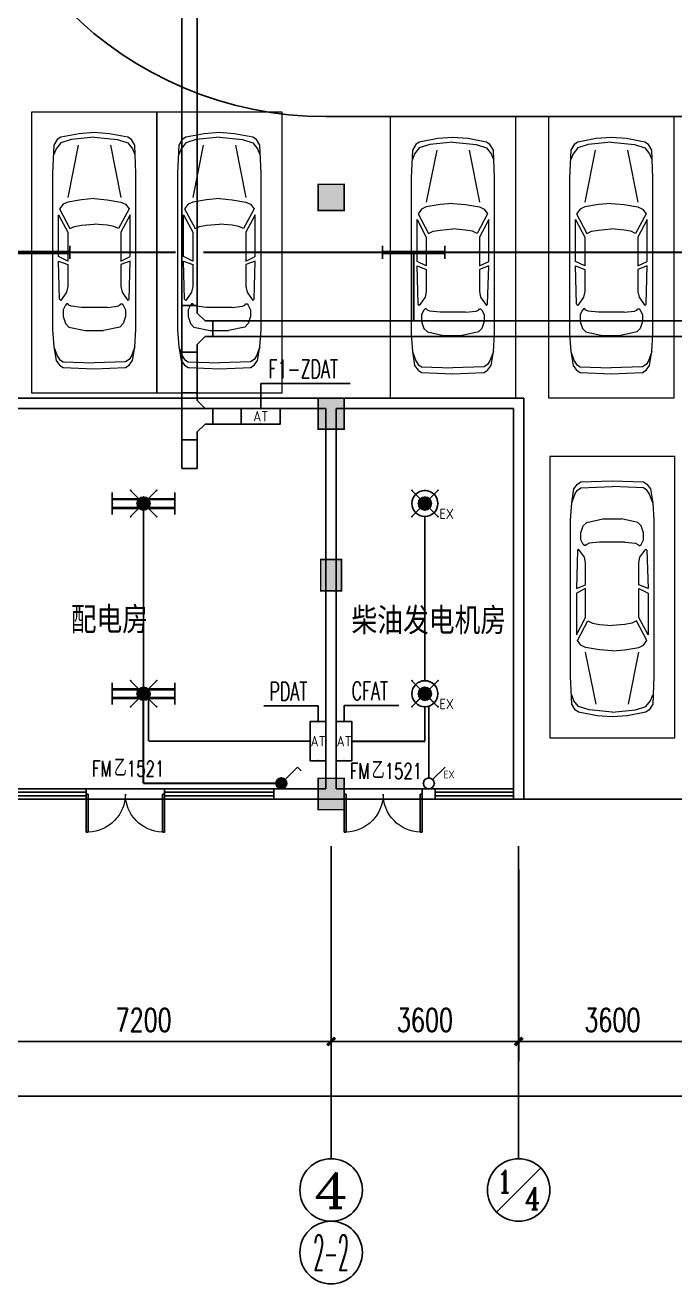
# Model space of a CAD drawing. Extents: x -6243262 to 3079315, y -2914302 to 172723.
# Drawn here: x -2614952 to -2602481, y -1016897 to -992742 of the extents above; entities that cross this region are included whole.
import ezdxf
from ezdxf.enums import TextEntityAlignment as Align

# ---------------------------------------------------------------- set-up
doc = ezdxf.new("R2010")
doc.units = 0
doc.header["$LTSCALE"] = 1000
for name, color, linetype in [('0-柱2', 6, 'Continuous'), ('0-柱网', 2, 'Continuous'), ('0-道路', 4, 'Continuous'), ('AXIS', 3, 'Continuous'), ('AXIS_TEXT', 7, 'Continuous'), ('CABLETRAY', 4, 'Continuous'), ('DIM-箱柜', 3, 'Continuous'), ('DOOR_FIRE', 4, 'Continuous'), ('DOOR_FIRE_TEXT', 7, 'Continuous'), ('EQUIP-照明', 3, 'Continuous'), ('EQUIP-箱柜', 3, 'Continuous'), ('PUB_TEXT', 7, 'Continuous'), ('TEL_TEXT', 7, 'Continuous'), ('WALL', 9, 'Continuous'), ('WINDOW', 4, 'Continuous'), ('WIRE-照明', 1, 'Continuous')]:
    doc.layers.add(name, color=color, linetype=linetype)
doc.layers.add('车位', color=252, linetype='Continuous', lineweight=5)
doc.styles.add('-宋体', font='', dxfattribs={"width": 0.8})
doc.styles.add('_TCH_AXIS', font='COMPLEX', dxfattribs={"bigfont": 'GBCBIG'})
doc.styles.add('_TCH_DIM_T3', font='SIMPLEX', dxfattribs={"width": 0.705882, "bigfont": 'GBCBIG'})
doc.styles.add('_TCH_WINDOW', font='SIMPLEX', dxfattribs={"height": 3.5, "bigfont": 'GBCBIG'})
doc.styles.add('_TEL_ATTDEF', font='gbenor', dxfattribs={"bigfont": 'gbcbig'})
doc.styles.add('_TEL_DIM', font='SIMPLEX', dxfattribs={"width": 0.8, "height": 3.5, "bigfont": 'HZTXT'})
doc.styles.add('COMPLEX', font='COMPLEX')
doc.styles.get("Standard").update_dxf_attribs({"font": 'gbenor.shx', "bigfont": 'gbcbig.shx'})
doc.styles.get('-宋体').set_extended_font_data('SimSun')
doc.dimstyles.new('_TCH_ARCH&&150', dxfattribs={"dimtxt": 446.25, "dimasz": 150, "dimexe": 375, "dimexo": 450, "dimgap": 189.375, "dimtad": 1, "dimdec": 0, "dimzin": 0, "dimdsep": 46, "dimtxsty": '_TCH_DIM_T3', "dimblk": 'ARCHTICK', "dimcen": 0.09, "dimclrt": 7, "dimazin": 2, "dimtfac": 1, "dimtdec": 0, "dimtix": 1, "dimtmove": 2, "dimatfit": 3, "dimfxl": 0, "dimtolj": 1, "dimtzin": 0, "dimarcsym": 0})

# ---------------------------------------------------------------- blocks, each defined once
blk = doc.blocks.new('chewei')
at = {"layer": '车位', "color": 0}
for p, q in [((49023, 154737), (49090, 154915)), ((49090, 154915), (49134, 154982)), ((49134, 154982), (49201, 155026)), ((49201, 155026), (49801, 155049)), ((50401, 155026), (49801, 155049)), ((50467, 154982), (50401, 155026)), ((50512, 154915), (50467, 154982)), ((50578, 154737), (50512, 154915)), ((49245, 154293), (49312, 154360)), ((49312, 154360), (49623, 154426)), ((49623, 154426), (49978, 154426)), ((50290, 154360), (49978, 154426)), ((50356, 154293), (50290, 154360)), ((49201, 154160), (49245, 154293)), ((49201, 154026), (49201, 154160)), ((50401, 154160), (50356, 154293)), ((50401, 154026), (50401, 154160)), ((49245, 153938), (49201, 154026)), ((49267, 153915), (49245, 153938)), ((49290, 153915), (49267, 153915)), ((49312, 153938), (49290, 153915)), ((49356, 153960), (49312, 153938)), ((49556, 153982), (49356, 153960)), ((50045, 153982), (49556, 153982)), ((50045, 153982), (50245, 153960)), ((50245, 153960), (50290, 153938)), ((50290, 153938), (50312, 153915)), ((50312, 153915), (50334, 153915)), ((50334, 153915), (50356, 153938)), ((50356, 153938), (50401, 154026)), ((49134, 153826), (49112, 153093)), ((49156, 153849), (49134, 153826)), ((49267, 153693), (49156, 153849)), ((49290, 153582), (49267, 153693)), ((50312, 153582), (50334, 153693)), ((50334, 153693), (50445, 153849)), ((50445, 153849), (50467, 153826)), ((50467, 153826), (50490, 153093)), ((49290, 153160), (49290, 153582)), ((50312, 153160), (50312, 153582)), ((49112, 153093), (49290, 153160)), ((50490, 153093), (50312, 153160)), ((49290, 153093), (49112, 153004)), ((49112, 153004), (49112, 152204)), ((49290, 152538), (49290, 153093)), ((50312, 153093), (50490, 153004)), ((50312, 152538), (50312, 153093)), ((50490, 153004), (50490, 152204)), ((49112, 152204), (49290, 152538)), ((49134, 152093), (49334, 152471)), ((49334, 152471), (49423, 152427)), ((49423, 152427), (49556, 152404)), ((50178, 152427), (50045, 152404)), ((50267, 152471), (50178, 152427)), ((50467, 152093), (50267, 152471)), ((50490, 152204), (50312, 152538)), ((49556, 152404), (49801, 152382)), ((50045, 152404), (49801, 152382)), ((49201, 152004), (49134, 152093)), ((49290, 151960), (49201, 152004)), ((49556, 151916), (49290, 151960)), ((50045, 151916), (50312, 151960)), ((50312, 151960), (50401, 152004)), ((50401, 152004), (50467, 152093)), ((49490, 150871), (49290, 151871)), ((49801, 151893), (49556, 151916)), ((49801, 151893), (50045, 151916)), ((50112, 150871), (50312, 151871)), ((49067, 150938), (49023, 151049)), ((50534, 150938), (50578, 151049)), ((49156, 150827), (49067, 150938)), ((49356, 150760), (49156, 150827)), ((49801, 150716), (49356, 150760)), ((49801, 150716), (50245, 150760)), ((50245, 150760), (50445, 150827)), ((50445, 150827), (50534, 150938))]:
    blk.add_line(p, q, dxfattribs=at)
for points in [[(48601, 150227), (51001, 150227), (51001, 155627), (48601, 155627)], [(50578, 154737), (50601, 154404), (50601, 151404), (50578, 150871), (50512, 150760), (50445, 150716), (50090, 150649), (49801, 150627), (49512, 150649), (49156, 150716), (49090, 150760), (49023, 150871), (49001, 151404), (49001, 154404), (49023, 154737), (49067, 155004), (49134, 155093), (49201, 155137), (49801, 155160), (50401, 155137), (50467, 155093), (50534, 155004)]]:
    blk.add_lwpolyline(points, close=True, dxfattribs=at)
blk = doc.blocks.new('0-柱2')
at = {"layer": '0-柱2'}
h = blk.add_hatch(color=0, dxfattribs=at)
h.dxf.hatch_style = 1
h.paths.add_polyline_path([(14250, 12000), (14750, 12000), (14750, 11500), (14250, 11500)])
at = {"layer": '0-柱2', "color": 0, "const_width": 30}
blk.add_lwpolyline([(14250, 12000), (14750, 12000), (14750, 11500), (14250, 11500)], close=True, dxfattribs=at)
blk = doc.blocks.new('柱网22222')
at = {"layer": '0-柱网'}
h = blk.add_hatch(color=0, dxfattribs=at)
h.dxf.hatch_style = 1
h.paths.add_polyline_path([(104550, 330556), (105050, 330556), (105050, 329956), (104550, 329956)])
h = blk.add_hatch(color=0, dxfattribs=at)
h.dxf.hatch_style = 1
h.paths.add_polyline_path([(104600, 327456), (105000, 327456), (105000, 326856), (104600, 326856)])
h = blk.add_hatch(color=0, dxfattribs=at)
h.dxf.hatch_style = 1
h.paths.add_polyline_path([(104550, 323256), (105050, 323256), (105050, 322656), (104550, 322656)])
at = {"layer": '0-柱网', "color": 0, "const_width": 30}
for points in [[(104550, 330556), (105050, 330556), (105050, 329956), (104550, 329956)], [(104600, 327456), (105000, 327456), (105000, 326856), (104600, 326856)], [(104550, 323256), (105050, 323256), (105050, 322656), (104550, 322656)]]:
    blk.add_lwpolyline(points, close=True, dxfattribs=at)
blk = doc.blocks.new('$DorLib2D$00000002')
at = {"color": 0}
for p, q in [((-0.5, 0), (-0.5, 0.4875)), ((-0.475, 0.4875), (-0.5, 0.4875)), ((-0.475, 0), (-0.475, 0.4875)), ((0.475, 0), (0.475, 0.4875)), ((0.475, 0.4875), (0.5, 0.4875)), ((0.5, 0), (0.5, 0.4875)), ((-0.5, 0), (-0.475, 0)), ((0.5, 0), (0.475, 0))]:
    blk.add_line(p, q, dxfattribs=at)
at = {"color": 0, "lineweight": 13}
for centre, start, end in [((-0.4875, 0), 0, 88.53072), ((0.4875, 0), 91.46928, 180)]:
    blk.add_arc(centre, 0.4875, start, end, dxfattribs=at)
blk = doc.blocks.new('$TCHSYS$WIN2D')
at = {"color": 0}
for p, q in [((-0.5, 0.5), (0.5, 0.5)), ((-0.5, 0.5), (-0.5, -0.5)), ((0.5, 0.5), (0.5, -0.5)), ((0.5, 0.167), (-0.5, 0.167)), ((0.5, -0.167), (-0.5, -0.167)), ((-0.5, -0.5), (0.5, -0.5))]:
    blk.add_line(p, q, dxfattribs=at)
blk = doc.blocks.new('_ArchTick')
at = {"color": 0, "linetype": 'ByBlock', "const_width": 0.4}
blk.add_lwpolyline([(-0.5, -0.5), (0.5, 0.5)], dxfattribs=at)
blk = doc.blocks.new('*D423')
at = {"layer": 'AXIS', "color": 0, "lineweight": -2, "transparency": 16777216}
for p, q in [((1160029, -1149834), (1160029, -1154259)), ((1234029, -1149834), (1234029, -1154259)), ((1160029, -1153884), (1234029, -1153884))]:
    blk.add_line(p, q, dxfattribs=at)
at = {"layer": 'Defpoints', "color": 0, "transparency": 16777216}
for p in [(1160029, -1149384), (1234029, -1149384), (1234029, -1153884)]:
    blk.add_point(p, dxfattribs=at)
at = {"layer": 'AXIS', "color": 0, "lineweight": -2, "transparency": 16777216, "xscale": 150, "yscale": 150, "zscale": 150, "rotation": 180}
blk.add_blockref('_ArchTick', (1160029, -1153884), dxfattribs=at)
at = {"layer": 'AXIS', "color": 0, "lineweight": -2, "transparency": 16777216, "xscale": 150, "yscale": 150, "zscale": 150}
blk.add_blockref('_ArchTick', (1234029, -1153884), dxfattribs=at)
at = {"layer": 'AXIS', "color": 7, "transparency": 16777216, "insert": (1197029, -1153472), "char_height": 446.2, "attachment_point": 5, "style": '_TCH_DIM_T3'}
blk.add_mtext('\\A1;74000', dxfattribs=at)
blk = doc.blocks.new('*D426')
at = {"layer": 'AXIS', "color": 0, "lineweight": -2, "transparency": 16777216}
for p, q in [((1167229, -1149534), (1167229, -1153209)), ((1174429, -1149534), (1174429, -1153209)), ((1167229, -1152834), (1174429, -1152834))]:
    blk.add_line(p, q, dxfattribs=at)
at = {"layer": 'Defpoints', "color": 0, "transparency": 16777216}
for p in [(1167229, -1149084), (1174429, -1149084), (1174429, -1152834)]:
    blk.add_point(p, dxfattribs=at)
at = {"layer": 'AXIS', "color": 0, "lineweight": -2, "transparency": 16777216, "xscale": 150, "yscale": 150, "zscale": 150, "rotation": 180}
blk.add_blockref('_ArchTick', (1167229, -1152834), dxfattribs=at)
at = {"layer": 'AXIS', "color": 0, "lineweight": -2, "transparency": 16777216, "xscale": 150, "yscale": 150, "zscale": 150}
blk.add_blockref('_ArchTick', (1174429, -1152834), dxfattribs=at)
at = {"layer": 'AXIS', "color": 7, "transparency": 16777216, "insert": (1170829, -1152422), "char_height": 446.2, "attachment_point": 5, "style": '_TCH_DIM_T3'}
blk.add_mtext('\\A1;7200', dxfattribs=at)
blk = doc.blocks.new('*D427')
at = {"layer": 'AXIS', "color": 0, "lineweight": -2, "transparency": 16777216}
for p, q in [((1174429, -1149534), (1174429, -1153209)), ((1178029, -1149534), (1178029, -1153209)), ((1174429, -1152834), (1178029, -1152834))]:
    blk.add_line(p, q, dxfattribs=at)
at = {"layer": 'Defpoints', "color": 0, "transparency": 16777216}
for p in [(1174429, -1149084), (1178029, -1149084), (1178029, -1152834)]:
    blk.add_point(p, dxfattribs=at)
at = {"layer": 'AXIS', "color": 0, "lineweight": -2, "transparency": 16777216, "xscale": 150, "yscale": 150, "zscale": 150, "rotation": 180}
blk.add_blockref('_ArchTick', (1174429, -1152834), dxfattribs=at)
at = {"layer": 'AXIS', "color": 0, "lineweight": -2, "transparency": 16777216, "xscale": 150, "yscale": 150, "zscale": 150}
blk.add_blockref('_ArchTick', (1178029, -1152834), dxfattribs=at)
at = {"layer": 'AXIS', "color": 7, "transparency": 16777216, "insert": (1176229, -1152422), "char_height": 446.2, "attachment_point": 5, "style": '_TCH_DIM_T3'}
blk.add_mtext('\\A1;3600', dxfattribs=at)
blk = doc.blocks.new('*D428')
at = {"layer": 'AXIS', "color": 0, "lineweight": -2, "transparency": 16777216}
for p, q in [((1178029, -1149534), (1178029, -1153209)), ((1181629, -1149534), (1181629, -1153209)), ((1178029, -1152834), (1181629, -1152834))]:
    blk.add_line(p, q, dxfattribs=at)
at = {"layer": 'Defpoints', "color": 0, "transparency": 16777216}
for p in [(1178029, -1149084), (1181629, -1149084), (1181629, -1152834)]:
    blk.add_point(p, dxfattribs=at)
at = {"layer": 'AXIS', "color": 0, "lineweight": -2, "transparency": 16777216, "xscale": 150, "yscale": 150, "zscale": 150, "rotation": 180}
blk.add_blockref('_ArchTick', (1178029, -1152834), dxfattribs=at)
at = {"layer": 'AXIS', "color": 0, "lineweight": -2, "transparency": 16777216, "xscale": 150, "yscale": 150, "zscale": 150}
blk.add_blockref('_ArchTick', (1181629, -1152834), dxfattribs=at)
at = {"layer": 'AXIS', "color": 7, "transparency": 16777216, "insert": (1179829, -1152422), "char_height": 446.2, "attachment_point": 5, "style": '_TCH_DIM_T3'}
blk.add_mtext('\\A1;3600', dxfattribs=at)
blk = doc.blocks.new('_AXISO')
at = {"color": 0}
blk.add_circle((0, 0), 0.5, dxfattribs=at)
at = {"layer": 'AXIS_TEXT', "color": 0, "style": 'COMPLEX', "width": 1.041667}
blk.add_attdef('A', text='', height=0.56, dxfattribs=at).set_placement((-0.25, -0.28), (0.25, -0.28), align=Align.FIT)
blk = doc.blocks.new('$equip$00002700')
for p, q in [((-0.75, 0.6), (-0.75, 0)), ((0.75, 0.6), (-0.75, 0.6)), ((0.75, 0), (0.75, 0.6)), ((-0.75, 0), (0.75, 0))]:
    blk.add_line(p, q)
at = {"const_width": 0.04}
blk.add_lwpolyline([(-0.75, 0.6), (-0.75, 0), (0.75, 0), (0.75, 0.6), (-0.75, 0.6), (-0.75, 0)], dxfattribs=at)
for p in [(0, 0.6), (-0.75, 0.3), (0, 0), (0.75, 0.3)]:
    blk.add_point(p)
at = {"color": 7, "style": '_TEL_DIM'}
blk.add_attdef('$TEXT$', text='', height=0.4, dxfattribs=at).set_placement((0, 0.3), align=Align.MIDDLE_CENTER)
at = {"color": 7, "style": '_TEL_DIM', "flags": 1}
for tag in ['REMARK', 'A']:
    blk.add_attdef(tag, text='', height=0.4, dxfattribs=at).set_placement((0, 0), align=Align.MIDDLE_CENTER)
blk = doc.blocks.new('$equip$00001159')
for p, q in [((-1.2, 0.25), (-1.2, -0.25)), ((-1.2, 0), (1.2, 0)), ((1.2, 0.25), (1.2, -0.25))]:
    blk.add_line(p, q)
at = {"const_width": 0.14}
blk.add_lwpolyline([(-1.2, 0), (1.2, 0)], dxfattribs=at)
at = {"layer": 'EQUIP-照明'}
for p in [(-1.2, 0), (0, 0), (1.2, 0)]:
    blk.add_point(p, dxfattribs=at)
at = {"layer": 'EQUIP-照明', "flags": 9}
blk.add_attdef('A', (0, 0), '', height=0.00002, dxfattribs=at)
blk = doc.blocks.new('$equip$00001962')
for p, q in [((0.147, 0.356), (0.625, 0.833)), ((0.625, 0.833), (0.766, 0.692))]:
    blk.add_line(p, q)
blk.add_circle((0, 0.208), 0.208)
for p in [(-0.208, 0.208), (0, 0.417), (0, 0), (0.208, 0.208)]:
    blk.add_point(p)
for points in [[(-0.18, 0.313), (0.18, 0.313), (-0.208, 0.208), (0.208, 0.208)], [(-0.18, 0.104), (0.18, 0.104), (-0.208, 0.208), (0.208, 0.208)], [(-0.104, 0.389), (0.104, 0.389), (-0.18, 0.313), (0.18, 0.313)], [(-0.104, 0.028), (0.104, 0.028), (-0.18, 0.104), (0.18, 0.104)], [(0, 0.417), (0, 0.417), (-0.104, 0.389), (0.104, 0.389)], [(0, 0), (0, 0), (-0.104, 0.028), (0.104, 0.028)]]:
    blk.add_solid(points)
at = {"layer": 'TEL_TEXT', "style": '_TEL_DIM', "flags": 1}
blk.add_attdef('A', text='', height=0.00002, dxfattribs=at).set_placement((0, 0), align=Align.MIDDLE_CENTER)
blk = doc.blocks.new('$equip$00002522')
for p, q in [((-0.354, 0.354), (0.354, -0.354)), ((0.354, 0.354), (-0.354, -0.354))]:
    blk.add_line(p, q)
at = {"const_width": 0.04}
blk.add_lwpolyline([(0, 0.5, -1), (0, -0.5, -1), (0, 0.5, -0.256099)], format="xyb", dxfattribs=at)
blk.add_circle((0, 0), 0.5)
for p in [(0, 0.5), (-0.5, 0), (0.5, 0), (0, -0.5)]:
    blk.add_point(p)
at = {"color": 7, "style": '_TEL_DIM', "flags": 1}
blk.add_attdef('A', text='', height=0.00002, dxfattribs=at).set_placement((0, 0), align=Align.MIDDLE_CENTER)
at = {"color": 7, "style": '_TEL_DIM'}
blk.add_attdef('$TEXT$', text='', height=0.4, dxfattribs=at).set_placement((0.837, -0.394), align=Align.MIDDLE_CENTER)
blk = doc.blocks.new('$equip$00002499')
blk.add_line((0.147, 0.356), (0.625, 0.833))
blk.add_circle((0, 0.208), 0.208)
for p in [(-0.208, 0.208), (0, 0.417), (0, 0), (0.208, 0.208)]:
    blk.add_point(p)
at = {"color": 7, "style": '_TEL_DIM'}
blk.add_attdef('$TEXT$', text='', height=0.3, dxfattribs=at).set_placement((0.781, 0.548), align=Align.MIDDLE_CENTER)
at = {"color": 7, "style": '_TEL_DIM', "flags": 1}
blk.add_attdef('A', text='', height=0.00002, dxfattribs=at).set_placement((0, 0), align=Align.MIDDLE_CENTER)
blk = doc.blocks.new('$equip$00001160')
for p, q in [((-1.2, 0.417), (-1.2, -0.417)), ((-1.2, 0.167), (1.2, 0.167)), ((1.2, 0.417), (1.2, -0.417)), ((-1.2, -0.167), (1.2, -0.167))]:
    blk.add_line(p, q)
at = {"const_width": 0.1}
for points in [[(-1.2, 0.167), (1.2, 0.167)], [(-1.2, -0.167), (1.2, -0.167)]]:
    blk.add_lwpolyline(points, dxfattribs=at)
at = {"layer": 'EQUIP-照明'}
for p in [(-1.2, 0), (0, 0.167), (1.2, 0), (0, -0.167)]:
    blk.add_point(p, dxfattribs=at)
at = {"layer": 'EQUIP-照明', "flags": 9}
blk.add_attdef('A', (0, 0), '', height=0.00002, dxfattribs=at)
blk = doc.blocks.new('$equip$00001198')
for p, q in [((0.5, 0.5), (-0.5, -0.5)), ((-0.5, 0.5), (0.5, -0.5))]:
    blk.add_line(p, q)
blk.add_circle((0, 0), 0.25)
for p in [(-0.5, 0.5), (0.5, 0.5), (-0.25, 0), (0, 0.25), (0.25, 0), (0, -0.25), (-0.5, -0.5), (0.5, -0.5)]:
    blk.add_point(p)
for points in [[(-0.217, 0.125), (0.217, 0.125), (-0.25, 0), (0.25, 0)], [(-0.217, -0.125), (0.217, -0.125), (-0.25, 0), (0.25, 0)], [(-0.125, 0.217), (0.125, 0.217), (-0.217, 0.125), (0.217, 0.125)], [(0, 0.25), (0, 0.25), (-0.125, 0.217), (0.125, 0.217)], [(-0.125, -0.217), (0.125, -0.217), (-0.217, -0.125), (0.217, -0.125)], [(0, -0.25), (0, -0.25), (-0.125, -0.217), (0.125, -0.217)]]:
    blk.add_solid(points)
at = {"flags": 9}
blk.add_attdef('A', (0, 0), '', height=0.00002, dxfattribs=at)
blk = doc.blocks.new('43242')
at = {"color": 8}
blk.add_lwpolyline([(1178128.8, -1148184.4), (1234087.7, -1148184.4), (1238763.2, -1139736), (1224498.8, -1116977.4)], dxfattribs=at)
at = {"layer": '0-道路', "color": 8}
blk.add_line((1222129.8, -1135084.4), (1174328.7, -1135084.4), dxfattribs=at)
blk.add_arc((1174328.8, -1128084.4), 7000, 180, 270, dxfattribs=at)
at = {"layer": 'AXIS', "color": 8}
for p, q in [((1174428.8, -1149084.4), (1174428.8, -1155084.4)), ((1178028.8, -1149084.4), (1178028.8, -1155084.4)), ((1177604.5, -1156108.6), (1178453, -1155260.1))]:
    blk.add_line(p, q, dxfattribs=at)
for centre in [(1178028.8, -1155684.4), (1174428.8, -1156884.4)]:
    blk.add_circle(centre, 600, dxfattribs=at)
at = {"layer": 'DOOR_FIRE', "color": 8}
for p, q in [((1169728.8, -1147984.4), (1171228.8, -1147984.4)), ((1174678.8, -1147984.4), (1176178.8, -1147984.4)), ((1169728.8, -1148184.4), (1171228.8, -1148184.4)), ((1174678.8, -1148184.4), (1176178.8, -1148184.4))]:
    blk.add_line(p, q, dxfattribs=at)
at = {"layer": 'WALL', "color": 8}
for p, q in [((1167128.8, -1140484.4), (1174428.8, -1140484.4)), ((1174428.8, -1140484.4), (1178128.8, -1140484.4)), ((1178128.8, -1148184.4), (1178128.8, -1140484.4)), ((1167328.8, -1140684.4), (1174328.8, -1140684.4)), ((1174328.8, -1147984.4), (1174328.8, -1140684.4)), ((1174528.8, -1147984.4), (1174528.8, -1140684.4)), ((1174528.8, -1140684.4), (1177928.8, -1140684.4)), ((1177928.8, -1147984.4), (1177928.8, -1140684.4)), ((1174328.8, -1147984.4), (1173328.8, -1147984.4)), ((1173328.8, -1147984.4), (1173328.8, -1148184.4)), ((1174678.8, -1147984.4), (1174528.8, -1147984.4)), ((1174678.8, -1148184.4), (1174678.8, -1147984.4)), ((1176428.8, -1147984.4), (1176178.8, -1147984.4)), ((1176178.8, -1147984.4), (1176178.8, -1148184.4)), ((1176428.8, -1148184.4), (1176428.8, -1147984.4)), ((1177928.8, -1147984.4), (1177928.8, -1148184.4)), ((1173328.8, -1148184.4), (1174428.8, -1148184.4)), ((1174428.8, -1148184.4), (1174678.8, -1148184.4)), ((1176178.8, -1148184.4), (1176428.8, -1148184.4)), ((1177928.8, -1148184.4), (1178128.8, -1148184.4))]:
    blk.add_line(p, q, dxfattribs=at)
at = {"layer": '0-柱2', "color": 8}
blk.add_blockref('0-柱2', (1159928.8, -1148384.4), dxfattribs=at)
at = {"layer": '0-柱网', "color": 8}
blk.add_blockref('柱网22222', (1069628.4, -1471040.3), dxfattribs=at)
at = {"layer": 'AXIS', "color": 8}
ref = blk.add_blockref('_AXISO', (1174428.8, -1155684.4), dxfattribs=dict(at, xscale=1200, yscale=1200, zscale=1200))
ref.add_attrib('A', '4', dxfattribs={"layer": 'AXIS_TEXT', "color": 8, "height": 678.8, "style": '_TCH_AXIS', "width": 1.3125}).set_placement((1174089.4, -1156023.8), (1174768.2, -1156023.8), align=Align.FIT)
at = {"layer": 'DOOR_FIRE', "color": 8, "xscale": 1500, "yscale": -1500, "zscale": 200}
for p in [(1170478.8, -1148084.4), (1175428.8, -1148084.4)]:
    blk.add_blockref('$DorLib2D$00000002', p, dxfattribs=at)
at = {"layer": 'WINDOW', "color": 8, "yscale": 200}
for p, xscale, zscale in [((1168678.8, -1148084.4), -2100, -2100), ((1172278.8, -1148084.4), -2100, -2100), ((1177178.8, -1148084.4), -1500, -1500)]:
    blk.add_blockref('$TCHSYS$WIN2D', p, dxfattribs=dict(at, xscale=xscale, zscale=zscale))
at = {"layer": '车位', "color": 8, "xscale": -1, "rotation": 180}
for p in [(1120082, -984763.1), (1122482, -984763.1), (1126965.4, -984857.6), (1130006.4, -984857.6)]:
    blk.add_blockref('chewei', p, dxfattribs=at)
at = {"layer": '车位', "color": 8}
blk.add_blockref('chewei', (1130024.1, -1297231.9), dxfattribs=at)
at = {"layer": 'AXIS', "color": 7, "style": '_TCH_AXIS', "width": 0.35}
blk.add_text('2-2', height=678.82, dxfattribs=at).set_placement((1174089.4, -1157223.8), (1174768.2, -1157223.8), align=Align.FIT)
at = {"layer": 'AXIS_TEXT', "color": 7, "style": '_TCH_AXIS'}
for s, width, p, p2 in [('1', 1.630466, (1177608.8, -1155738), (1177908.8, -1155738)), ('4', 0.917137, (1178148.8, -1156060), (1178448.8, -1156060))]:
    blk.add_text(s, height=429.3, dxfattribs=dict(at, width=width)).set_placement(p, p2, align=Align.FIT)
at = {"layer": 'DOOR_FIRE_TEXT', "color": 8, "style": '_TCH_WINDOW', "width": 0.705882}
for s, p in [('FM', (1169840.9, -1147746.9)), ('1521', (1170506.6, -1147746.9)), ('FM', (1174790.9, -1147792.6)), ('1521', (1175456.6, -1147792.6))]:
    blk.add_text(s, height=297.5, dxfattribs=at).set_placement(p)
at = {"layer": 'DOOR_FIRE_TEXT', "color": 8, "style": '_TCH_WINDOW'}
for p in [(1170260.9, -1147746.9), (1175210.9, -1147792.6)]:
    blk.add_text('乙', height=337.6, dxfattribs=at).set_placement(p)
at = {"layer": 'PUB_TEXT', "color": 8, "style": '-宋体', "width": 0.8}
for s, p in [('配电房', (1169430.3, -1144951.9)), ('柴油发电机房', (1174820.8, -1144969))]:
    blk.add_text(s, height=453.16, dxfattribs=at).set_placement(p)
at = {"layer": 'AXIS', "color": 8}
for p1, p2, distance, picture, middle in [((1167228.8, -1149084.4), (1174428.8, -1149084.4), -3750, '*D426', (1170828.8, -1152421.9)), ((1174428.8, -1149084.4), (1178028.8, -1149084.4), -3750, '*D427', (1176228.8, -1152421.9)), ((1178028.8, -1149084.4), (1181628.8, -1149084.4), -3750, '*D428', (1179828.8, -1152421.9)), ((1160028.8, -1149384.4), (1234028.8, -1149384.4), -4500, '*D423', (1197028.8, -1153471.9))]:
    dim = blk.add_aligned_dim(p1=p1, p2=p2, distance=distance, dimstyle='_TCH_ARCH&&150', dxfattribs=at)
    dim.commit()
    dim.dimension.update_dxf_attribs({"geometry": picture, "text_midpoint": middle})

msp = doc.modelspace()

# ---------------------------------------------------------------- linework, layer by layer
at = {"layer": 'CABLETRAY'}
for p, q in [((-2611947.6, -998118.7), (-2611947.6, -982891.6)), ((-2611647.6, -982891.6), (-2611647.6, -998118.7)), ((-2611947.6, -999018.7), (-2611947.6, -998118.7)), ((-2611947.6, -998118.7), (-2611647.6, -998118.7)), ((-2611647.6, -998118.7), (-2611947.6, -998118.7)), ((-2611647.6, -998118.7), (-2611647.6, -998268.7)), ((-2611647.6, -998268.7), (-2611497.6, -998418.7)), ((-2611497.6, -998418.7), (-2611347.6, -998418.7)), ((-2611347.6, -998418.7), (-2611347.6, -998718.7)), ((-2611347.6, -998718.7), (-2611347.6, -998418.7)), ((-2611347.6, -998418.7), (-2567011.5, -998418.7)), ((-2611497.6, -998718.7), (-2611647.6, -998868.7)), ((-2611347.6, -998718.7), (-2611497.6, -998718.7)), ((-2567011.5, -998718.7), (-2611347.6, -998718.7)), ((-2611947.6, -999018.7), (-2611647.6, -999018.7)), ((-2611947.6, -999796.9), (-2611947.6, -999018.7)), ((-2611647.6, -999018.7), (-2611947.6, -999018.7)), ((-2611647.6, -998868.7), (-2611647.6, -999018.7)), ((-2611647.6, -999018.7), (-2611647.6, -999796.9)), ((-2611647.6, -999796.9), (-2611947.6, -999796.9)), ((-2611947.6, -999796.9), (-2611947.6, -1000696.9)), ((-2611647.6, -999796.9), (-2611947.6, -999796.9)), ((-2611647.6, -999946.9), (-2611647.6, -999796.9)), ((-2611497.6, -1000096.9), (-2611647.6, -999946.9)), ((-2611347.6, -1000096.9), (-2611497.6, -1000096.9)), ((-2611347.6, -1000396.9), (-2611347.6, -1000096.9)), ((-2611347.6, -1000096.9), (-2610805.2, -1000096.9)), ((-2611347.6, -1000396.9), (-2611347.6, -1000096.9)), ((-2610805.2, -1000096.9), (-2610805.2, -1000396.9)), ((-2611647.6, -1000546.9), (-2611497.6, -1000396.9)), ((-2611497.6, -1000396.9), (-2611347.6, -1000396.9)), ((-2610805.2, -1000396.9), (-2611347.6, -1000396.9)), ((-2611947.6, -1000696.9), (-2611647.6, -1000696.9)), ((-2611947.6, -1001248.7), (-2611947.6, -1000696.9)), ((-2611947.6, -1000696.9), (-2611647.6, -1000696.9)), ((-2611647.6, -1000696.9), (-2611647.6, -1000546.9)), ((-2611647.6, -1000696.9), (-2611647.6, -1001248.7)), ((-2611647.6, -1001248.7), (-2611947.6, -1001248.7))]:
    msp.add_line(p, q, dxfattribs=at)
at = {"layer": 'DIM-箱柜'}
for p, q in [((-2610430.2, -1000096.9), (-2610430.2, -999620.4)), ((-2610430.2, -999620.4), (-2608714.7, -999620.4)), ((-2609329.1, -1005806.5), (-2610370, -1005806.5)), ((-2609329.1, -1006107), (-2609329.1, -1005806.5)), ((-2608829.1, -1006107), (-2608829.1, -1005797.7)), ((-2608829.1, -1005797.7), (-2607781.4, -1005797.7))]:
    msp.add_line(p, q, dxfattribs=at)
at = {"layer": 'WIRE-照明', "linetype": 'Continuous', "const_width": 35}
for points in [[(-2614095.4, -997102.4), (-2612060.1, -997102.4)], [(-2611535.1, -997102.4), (-2608095.4, -997102.4)], [(-2607495.4, -998418.7), (-2607495.4, -997102.4)], [(-2606895.4, -997102.4), (-2600895.4, -997102.4)], [(-2612679.1, -1005488.5), (-2612679.1, -1002005.2)], [(-2607279.1, -1005321.9), (-2607279.1, -1002171.9)], [(-2612682.7, -1007292.7), (-2612682.7, -1005655.2)], [(-2612583.5, -1006482), (-2612583.5, -1005655.2)], [(-2607279.1, -1006484.6), (-2607279.1, -1005821.9)], [(-2607204.1, -1007188.5), (-2607204.1, -1005810.4)], [(-2612583.5, -1006482), (-2609479.1, -1006482)], [(-2608679.1, -1006484.6), (-2607279.1, -1006484.6)], [(-2612682.7, -1007292.7), (-2610138.8, -1007292.7)]]:
    msp.add_lwpolyline(points, dxfattribs=at)

# ---------------------------------------------------------------- block references
msp.add_blockref('43242', (-3783507.8, 140587.5))
at = {"layer": 'EQUIP-照明', "xscale": 500, "yscale": 500, "zscale": 500}
for name, p in [('$equip$00001159', (-2614695.4, -997102.4)), ('$equip$00001159', (-2607495.4, -997102.4)), ('$equip$00001198', (-2612679.1, -1001921.9)), ('$equip$00001198', (-2607279.1, -1001921.9)), ('$equip$00001160', (-2612679.1, -1001921.9)), ('$equip$00001198', (-2612679.1, -1005571.9)), ('$equip$00001198', (-2607279.1, -1005571.9)), ('$equip$00001160', (-2612679.1, -1005571.9)), ('$equip$00001962', (-2610034.7, -1007396.9))]:
    msp.add_blockref(name, p, dxfattribs=at)
at = {"layer": 'EQUIP-照明'}
ref = msp.add_blockref('$equip$00002522', (-2607279.1, -1001921.9), dxfattribs=dict(at, xscale=500, yscale=500, zscale=500))
ref.add_attrib('$TEXT$', 'EX', dxfattribs={"layer": '0', "color": 7, "height": 200, "style": '_TEL_ATTDEF'}).set_placement((-2606860.7, -1002119.1), align=Align.MIDDLE_CENTER)
ref = msp.add_blockref('$equip$00002522', (-2607279.1, -1005571.9), dxfattribs=dict(at, xscale=500, yscale=500, zscale=500))
ref.add_attrib('$TEXT$', 'EX', dxfattribs={"layer": '0', "color": 7, "height": 200, "style": '_TEL_ATTDEF'}).set_placement((-2606860.7, -1005769.1), align=Align.MIDDLE_CENTER)
ref = msp.add_blockref('$equip$00002499', (-2607204.1, -1007396.9), dxfattribs=dict(at, xscale=500, yscale=500, zscale=500))
ref.add_attrib('$TEXT$', 'EX', dxfattribs={"layer": '0', "color": 7, "height": 150, "style": '_TEL_ATTDEF'}).set_placement((-2606813.7, -1007122.8), align=Align.MIDDLE_CENTER)
at = {"layer": 'EQUIP-箱柜'}
ref = msp.add_blockref('$equip$00002700', (-2610430.2, -1000096.9), dxfattribs=dict(at, xscale=500, yscale=500, zscale=500, rotation=180))
ref.add_attrib('$TEXT$', 'AT', dxfattribs={"layer": '0', "color": 7, "height": 200, "style": '_TEL_ATTDEF'}).set_placement((-2610430.2, -1000246.9), align=Align.MIDDLE_CENTER)
ref = msp.add_blockref('$equip$00002700', (-2609179.1, -1006482), dxfattribs=dict(at, xscale=500, yscale=500, zscale=500, rotation=90))
ref.add_attrib('$TEXT$', 'AT', dxfattribs={"layer": '0', "color": 7, "height": 200, "style": '_TEL_ATTDEF'}).set_placement((-2609329.1, -1006482), align=Align.MIDDLE_CENTER)
ref = msp.add_blockref('$equip$00002700', (-2608979.1, -1006482), dxfattribs=dict(at, xscale=500, yscale=500, zscale=500, rotation=270))
ref.add_attrib('$TEXT$', 'AT', dxfattribs={"layer": '0', "color": 7, "height": 200, "style": '_TEL_ATTDEF'}).set_placement((-2608829.1, -1006482), align=Align.MIDDLE_CENTER)

# ---------------------------------------------------------------- texts
at = {"layer": 'DIM-箱柜', "color": 7, "style": '_TEL_DIM', "width": 0.64}
for s, p in [('F1-ZDAT', (-2610281.1, -999515.4)), ('PDAT', (-2610265, -1005701.5)), ('CFAT', (-2608686.4, -1005692.7))]:
    msp.add_text(s, height=350, dxfattribs=at).set_placement(p)

doc.saveas('drawing.dxf')
